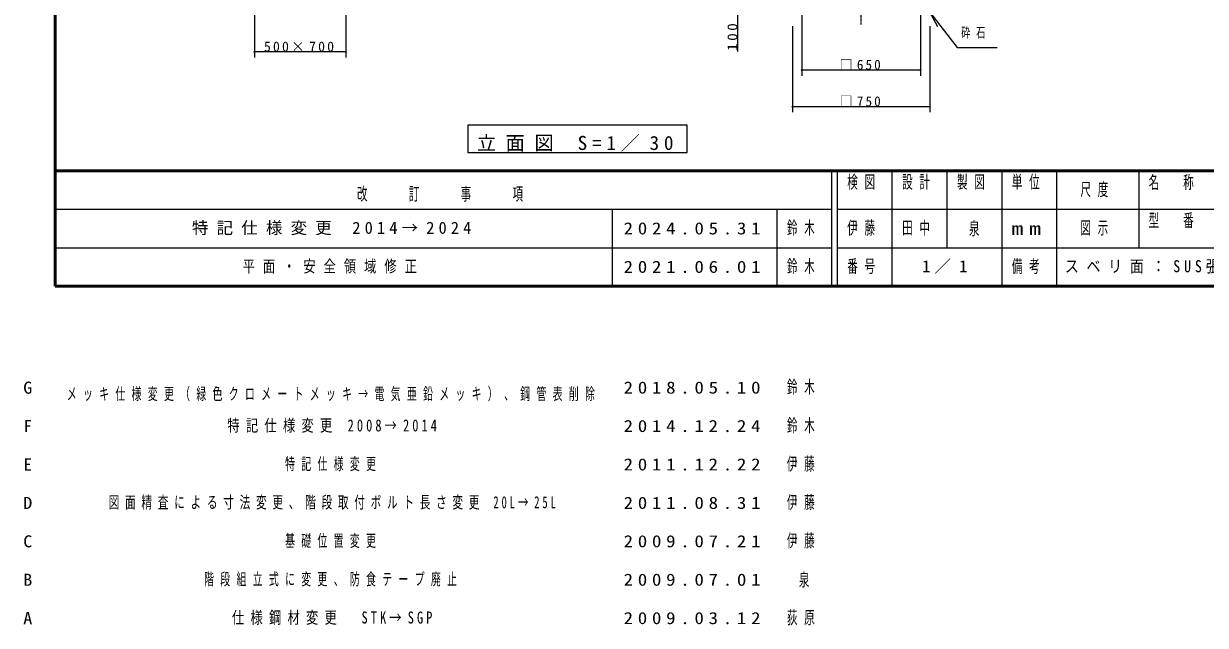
# Model space of a CAD drawing. Units: millimetres at full size, with parts at other scales. Extents: x -11723 to 28, y -1854 to 8010.
# Drawn here: x -11723 to -5261, y -1854 to 1435 of the extents above; entities that cross this region are included whole.
import ezdxf
from ezdxf.enums import TextEntityAlignment as Align

# ---------------------------------------------------------------- set-up
doc = ezdxf.new("R2010")
doc.units = ezdxf.units.MM
doc.linetypes.add('USER2', pattern=[6, 3, -1, 1, -1])
for name, color, linetype, lineweight in [('A3図枠', 7, 'Continuous', 25), ('線', 2, 'Continuous', 25), ('補助', 2, 'Continuous', 13)]:
    doc.layers.add(name, color=color, linetype=linetype, lineweight=lineweight)
doc.layers.add('図面プロファイル', color=7, linetype='Continuous')
doc.styles.add('ＭＳ ゴシック', font='')
doc.styles.get('ＭＳ ゴシック').set_extended_font_data('MS Gothic')

# ---------------------------------------------------------------- blocks, each defined once
blk = doc.blocks.new('dimension_origin')
at = {"color": 0, "linetype": 'Continuous', "lineweight": -2}
blk.add_circle((0, 0), 1.25, dxfattribs=at)

msp = doc.modelspace()

# ---------------------------------------------------------------- linework, layer by layer
at = {"layer": 'A3図枠', "lineweight": 50}
for p, q in [((-11550, 8010), (-11550, 0)), ((-11550, 630), (0, 630)), ((-11550, 0), (0, 0))]:
    msp.add_line(p, q, dxfattribs=at)
at = {"layer": 'A3図枠', "color": 211}
for p, q in [((-7305, 630), (-7305, 0)), ((-7275, 630), (-7275, 0)), ((-6975, 630), (-6975, 210)), ((-6675, 630), (-6675, 210)), ((-6375, 630), (-6375, 0)), ((-6075, 630), (-6075, 210)), ((-5625, 630), (-5625, 210)), ((-5625, 420), (-2100, 420)), ((-7275, 210), (0, 210))]:
    msp.add_line(p, q, dxfattribs=at)
at = {"layer": 'A3図枠'}
for p, q in [((-11550, 420), (-7305, 420)), ((-8505, 420), (-8505, 0)), ((-7605, 420), (-7605, 0)), ((-7275, 420), (-5625, 420)), ((-11550, 210), (-7305, 210)), ((-6975, 210), (-6975, 0)), ((-6075, 210), (-6075, 0))]:
    msp.add_line(p, q, dxfattribs=at)
at = {"layer": '線', "color": 20, "linetype": 'USER2'}
msp.add_line((-7143.169, 1430), (-7143.169, 4707.2), dxfattribs=at)
at = {"layer": '補助'}
for p, q in [((-10461.089, 1720), (-10461.089, 1250)), ((-9961.089, 1720), (-9961.089, 1250)), ((-7818.169, 1282.429), (-7818.169, 1580)), ((-7468.169, 1570), (-7468.169, 1150)), ((-6818.169, 1570), (-6818.169, 1150)), ((-7518.169, 1420), (-7518.169, 950)), ((-6768.169, 1420), (-6768.169, 950)), ((-9961.089, 1280), (-10461.089, 1280)), ((-6818.169, 1180), (-7468.169, 1180)), ((-6768.169, 980), (-7518.169, 980))]:
    msp.add_line(p, q, dxfattribs=at)
at = {"layer": '補助', "lineweight": 25}
for p, q in [((-6724.574, 1416.81), (-6768.169, 1496.963)), ((-6768.169, 1496.963), (-6712.754, 1426.046)), ((-6712.754, 1426.046), (-6618.169, 1305)), ((-6618.169, 1305), (-6588.169, 1305)), ((-6588.169, 1305), (-6399.544, 1305))]:
    msp.add_line(p, q, dxfattribs=at)
msp.add_lwpolyline([(-9293.972, 880), (-9293.972, 730), (-8093.972, 730), (-8093.972, 880)], close=True, dxfattribs=at)

# ---------------------------------------------------------------- block references
at = {"layer": '補助', "xscale": 2, "yscale": 2}
for p in [(-10461.089, 1280), (-7468.169, 1180), (-7518.169, 980)]:
    msp.add_blockref('dimension_origin', p, dxfattribs=at)
at = {"layer": '補助', "xscale": 2, "yscale": 2, "rotation": 180}
for p in [(-9961.089, 1280), (-6818.169, 1180), (-6768.169, 980)]:
    msp.add_blockref('dimension_origin', p, dxfattribs=at)

# ---------------------------------------------------------------- texts
at = {"layer": 'A3図枠', "color": 4, "char_height": 70.38, "style": 'ＭＳ ゴシック'}
for s, insert, attachment_point in [('\\T1.64;\\W0.6;検図', (-7125, 605), 2), ('\\T1.64;\\W0.6;設計', (-6825, 605), 2), ('\\T1.64;\\W0.6;製図', (-6525, 605), 2), ('\\T1.64;\\W0.6;単位', (-6225, 605), 2), ('\\T1.64;\\W0.6;名\u3000称', (-5430, 603.083), 2), ('\\T1.64;\\W0.6;改\u3000\u3000訂\u3000\u3000事\u3000\u3000項', (-9427.5, 461), 8), ('\\T1.64;\\W0.6;尺度', (-5850, 525), 5), ('\\T1.64;\\W0.6;型\u3000番', (-5430, 395), 2), ('\\T1.5;\\W1.35;mm', (-6225, 315), 5), ('\\T1.64;\\W0.6;図示', (-5850, 315), 5), ('\\T1.64;\\W0.6;番号', (-7125, 105), 5), ('\\T1.64;\\W0.6;備考', (-6225, 105), 5)]:
    msp.add_mtext(s, dxfattribs=dict(at, insert=insert, attachment_point=attachment_point))
at = {"layer": '図面プロファイル', "style": 'ＭＳ ゴシック'}
for s, height, width, p in [('泉', 70.38, 0.6, (-6525, 315)), ('G', 65.98, 1.1, (-11700, -555)), ('F', 65.98, 0.95, (-11700, -765)), ('D', 65.98, 1.1, (-11700, -1185)), ('C', 65.98, 1.1, (-11700, -1395)), ('B', 65.98, 1.1, (-11700, -1605)), ('泉', 70.38, 0.6, (-7455, -1605)), ('A', 65.98, 1.1, (-11700, -1815))]:
    msp.add_text(s, height=height, dxfattribs=dict(at, width=width)).set_placement(p, align=Align.MIDDLE_CENTER)
msp.add_text('E', height=65.98, dxfattribs=at).set_placement((-11700, -975), align=Align.MIDDLE_CENTER)
for s, insert, char_height, attachment_point in [('\\T1.5;特記仕様変更\\~2014→2024', (-10027.5, 315), 65.98, 5), ('\\T1.5;\\W1.15;2024.05.31', (-8055, 315), 65.98, 5), ('\\T1.64;\\W0.6;鈴木', (-7455, 315), 70.38, 5), ('\\T1.64;\\W0.6;伊藤', (-7125, 315), 70.38, 5), ('\\T1.64;\\W0.6;田中', (-6825, 315), 70.38, 5), ('\\T1.64;\\W0.75;平面・安全領域修正', (-10027.5, 105), 65.98, 5), ('\\T1.5;\\W1.15;2021.06.01', (-8055, 105), 65.98, 5), ('\\T1.64;\\W0.6;鈴木', (-7455, 105), 70.38, 5), ('\\T1.5;1／1', (-6675, 105), 65.98, 5), ('\\T1.55;\\W0.85;スベリ面：SUS張り', (-6030, 105), 65.98, 4), ('\\T1.64;\\W0.6;鈴木', (-7455, -555), 70.38, 5), ('\\T1.64;\\W0.6;メッキ仕様変更（緑色クロメートメッキ→電気亜鉛メッキ）、鋼管表削除', (-11486.7, -630), 65.98, 7), ('\\T1.5;\\W1.15;2018.05.10', (-8055, -555), 65.98, 5), ('\\T1.5;\\W0.75;特記仕様変更\\~2008→2014', (-10027.5, -765), 65.98, 5), ('\\T1.5;\\W1.15;2014.12.24', (-8055, -765), 65.98, 5), ('\\T1.64;\\W0.6;鈴木', (-7455, -765), 70.38, 5), ('\\T1.64;\\W0.6;特記仕様変更', (-10027.5, -975), 65.98, 5), ('\\T1.5;\\W1.15;2011.12.22', (-8055, -975), 65.98, 5), ('\\T1.64;\\W0.6;伊藤', (-7455, -975), 70.38, 5), ('\\T1.53;\\W0.65;図面精査による寸法変更、階段取付ボルト長さ変更\\~20L→25L', (-10027.5, -1185), 65.98, 5), ('\\T1.5;\\W1.15;2011.08.31', (-8055, -1185), 65.98, 5), ('\\T1.64;\\W0.6;伊藤', (-7455, -1185), 70.38, 5), ('\\T1.64;\\W0.6;基礎位置変更', (-10027.5, -1395), 65.98, 5), ('\\T1.64;\\W0.6;伊藤', (-7455, -1395), 70.38, 5), ('\\T1.5;\\W1.15;2009.07.21', (-8055, -1395), 65.98, 5), ('\\T1.64;\\W0.6;階段組立式に変更、防食テープ廃止', (-10027.5, -1605), 65.98, 5), ('\\T1.5;\\W1.15;2009.07.01', (-8055, -1605), 65.98, 5), ('\\T1.5;\\W0.75;仕様鋼材変更\u3000STK→SGP', (-10027.5, -1815), 65.98, 5), ('\\T1.5;\\W1.15;2009.03.12', (-8055, -1815), 65.98, 5), ('\\T1.64;\\W0.6;荻原', (-7455, -1815), 70.38, 5)]:
    msp.add_mtext(s, dxfattribs=dict(at, insert=insert, char_height=char_height, attachment_point=attachment_point))
at = {"layer": '補助', "insert": (-7819.169, 1368.143), "char_height": 54.99, "attachment_point": 8, "rotation": 90, "style": 'ＭＳ ゴシック'}
msp.add_mtext('\\T1.33;\\W1.1;100', dxfattribs=at)
at = {"layer": '補助', "style": 'ＭＳ ゴシック'}
for s, insert, char_height, attachment_point in [('\\T1.64;\\W0.65;砕石', (-6596.419, 1413.75), 54.99, 1), ('\\T1.32;500×700', (-10211.089, 1281), 54.99, 8), ('\\T1.33;\\W0.95;□650', (-7143.169, 1181), 54.99, 8), ('\\T1.33;\\W0.95;□750', (-7143.169, 981), 54.99, 8), ('\\T1.5;立面図\\~S=1／30', (-8693.972, 735), 76.98, 8)]:
    msp.add_mtext(s, dxfattribs=dict(at, insert=insert, char_height=char_height, attachment_point=attachment_point))

doc.saveas('drawing.dxf')
